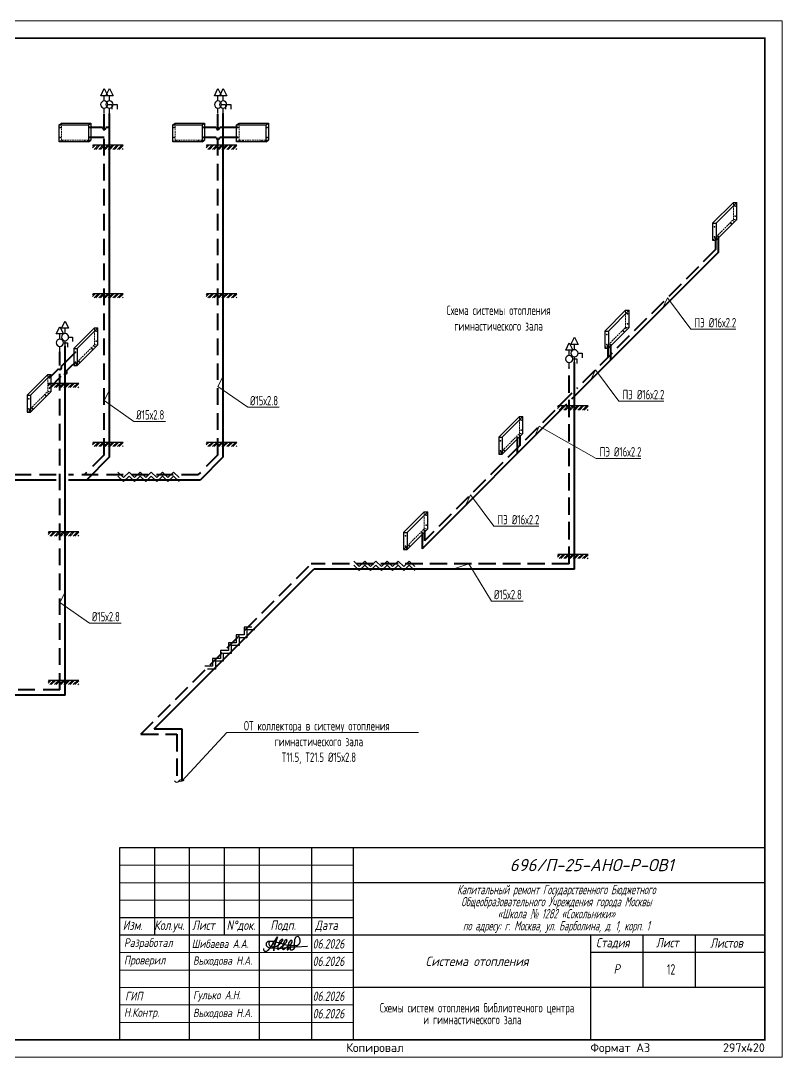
# Model space of a CAD drawing. Header units: millimetres. Extents: x -3929 to 624051, y 52832 to 514950.
# Drawn here: x 58364 to 80196, y 188430 to 218130 of the extents above; entities that cross this region are included whole.
import ezdxf
from ezdxf import colors
from ezdxf.entities.mleader import LeaderData, LeaderLine
from ezdxf.enums import TextEntityAlignment as Align
from ezdxf.math import Vec2, Vec3

# ---------------------------------------------------------------- set-up
doc = ezdxf.new("R2010")
doc.units = ezdxf.units.MM
doc.linetypes.add('GOST2.303 4', pattern=[7, 5, -2, 0])
doc.linetypes.add('Hidden', pattern=[7.14375, 4.7625, -2.38125])
for name, color, linetype in [('9_Форматы', 7, 'Continuous'), ('выноски2', 1, 'Continuous'), ('стояки', 7, 'Continuous')]:
    doc.layers.add(name, color=color, linetype=linetype)
doc.layers.add('9_Форматы надписи', color=7, linetype='Continuous', plot=False)
for name, color, linetype, lineweight in [('Shtamp', 7, 'Continuous', 35), ('АР-ШТАМП', 7, 'Continuous', 15), ('Арматура', 4, 'Continuous', 30), ('ОВ', 6, 'Continuous', 40), ('ОВ-ИЗОЛЯЦИЯ', 7, 'Continuous', 25), ('ОВ-рамка', 7, 'Continuous', 30), ('ОВ-ТЕКСТ', 7, 'Continuous', 25), ('СПДС_Штриховка', 252, 'Continuous', 9), ('ТЕКСТ', 252, 'Continuous', 13)]:
    doc.layers.add(name, color=color, linetype=linetype, lineweight=lineweight)
for name, color, linetype, true_color in [('Подпись', 7, 'Continuous', 0x082cf7), ('т11.3', 7, 'Continuous', 0xb82e00), ('т11.5', 7, 'Continuous', 0x750000), ('т21.3', 7, 'Continuous', 0x005c45), ('т21.5', 7, 'Continuous', 0x000061)]:
    doc.layers.add(name, color=color, linetype=linetype, true_color=true_color)
doc.styles.add('ГОСТ', font='isocpeur.ttf', dxfattribs={"width": 0.8, "height": 250})
doc.styles.add('М2', font='isocpeui.ttf', dxfattribs={"width": 0.8})
doc.styles.add('РАЗМЕРНЫЙ', font='simplex.shx', dxfattribs={"width": 0.6, "oblique": 15})
doc.styles.add('СТИЛЬ', font='simplex.shx', dxfattribs={"width": 0.65})

# ---------------------------------------------------------------- blocks, each defined once
blk = doc.blocks.new('бок панель')
at = {"color": 32, "lineweight": 30, "ltscale": 0.1, "true_color": 0xcd6928}
for p, q in [((29006, 6630), (28412, 6036)), ((29006, 6630), (29106, 6630)), ((28412, 6036), (28412, 5548)), ((28412, 6036), (28512, 6036)), ((28412, 5548), (28512, 5548))]:
    blk.add_line(p, q, dxfattribs=at)
at = {"color": 32, "linetype": 'GOST2.303 4', "lineweight": 18, "ltscale": 10, "true_color": 0xcd6928}
for p, q in [((29006, 6142), (29006, 6630)), ((28412, 5548), (29006, 6142)), ((29006, 6142), (29106, 6142))]:
    blk.add_line(p, q, dxfattribs=at)
at = {"color": 32, "lineweight": 30, "ltscale": 0.1, "true_color": 0xcd6928}
blk.add_lwpolyline([(29106, 6630), (28512, 6036), (28512, 5548), (29106, 6142)], close=True, dxfattribs=at)
for p in [(29056, 6530), (29056, 6242), (28943, 6029), (28462, 5936), (28462, 5648), (28568, 5655), (28497, 5584)]:
    blk.add_point(p, dxfattribs=at)
at = {"color": 32, "linetype": 'GOST2.303 4', "lineweight": 18, "ltscale": 10, "true_color": 0xcd6928}
blk.add_point((29014, 6100), dxfattribs=at)
blk = doc.blocks.new('В.к.')
at = {"layer": 'Арматура', "color": 7, "lineweight": 30}
for p, q in [((0, 424), (-61, 302)), ((60, 302), (0, 424)), ((-61, 302), (60, 302)), ((0, 211), (0, 302)), ((-62, 152), (-129, 152)), ((-129, 152), (-129, 76)), ((0, 0), (0, 91))]:
    blk.add_line(p, q, dxfattribs=at)
blk.add_circle((0, 152), 60.9, dxfattribs=at)
blk = doc.blocks.new('gh павнель')
at = {"color": 32, "lineweight": 30, "ltscale": 0.1, "true_color": 0xcd6928}
for p, q in [((29457, 6419), (30297, 6419)), ((30297, 6419), (30297, 5931))]:
    blk.add_line(p, q, dxfattribs=at)
at = {"color": 32, "linetype": 'GOST2.303 4', "lineweight": 18, "ltscale": 10, "true_color": 0xcd6928}
for p, q in [((29457, 5931), (29457, 6419)), ((30297, 5931), (29457, 5931))]:
    blk.add_line(p, q, dxfattribs=at)
at = {"color": 32, "lineweight": 30, "ltscale": 0.1, "true_color": 0xcd6928}
for points in [[(29386, 6364), (29457, 6419)], [(30226, 6364), (30297, 6419)], [(30226, 5877), (30297, 5931)]]:
    blk.add_lwpolyline(points, dxfattribs=at)
blk.add_lwpolyline([(29386, 6364), (30226, 6364), (30226, 5877), (29386, 5877)], close=True, dxfattribs=at)
at = {"color": 32, "linetype": 'GOST2.303 4', "lineweight": 18, "ltscale": 10, "true_color": 0xcd6928}
blk.add_lwpolyline([(29386, 5877), (29457, 5931)], dxfattribs=at)
at = {"color": 32, "lineweight": 30, "ltscale": 0.1, "true_color": 0xcd6928}
for p in [(29422, 6292), (30262, 6292), (29422, 6004), (30262, 6004), (29472, 5904), (29572, 5904), (30112, 5904), (30212, 5904)]:
    blk.add_point(p, dxfattribs=at)
blk = doc.blocks.new('*U3005')
at = {"layer": '9_Форматы', "color": 7, "linetype": 'Continuous', "lineweight": 9, "ltscale": 100}
blk.add_lwpolyline([(5, -5), (5, 292), (-415, 292), (-415, -5)], close=True, dxfattribs=at)
at = {"layer": '9_Форматы', "color": 7, "linetype": 'Continuous', "lineweight": 9, "ltscale": 100, "const_width": 0.5}
blk.add_lwpolyline([(0, 0), (0, 287), (-395, 287), (-395, 0)], close=True, dxfattribs=at)
at = {"layer": '9_Форматы', "color": 7, "style": 'ГОСТ'}
for s, p in [('Копировал', (-120, -1)), ('Формат А3', (-50, -1))]:
    blk.add_text(s, height=2.5, dxfattribs=at).set_placement(p, align=Align.TOP_LEFT)
at = {"layer": '9_Форматы надписи', "color": 7, "style": 'ГОСТ'}
blk.add_text('297х420', height=2.5, dxfattribs=at).set_placement((0, -3.5), align=Align.RIGHT)
blk = doc.blocks.new('Штамп 22-РД-Б1-Р1-ОВ.1')
at = {"layer": 'АР-ШТАМП', "lineweight": 30, "transparency": 33554687}
blk.add_lwpolyline([(-18500, 0), (0, 0), (0, 5500), (-18500, 5500)], close=True, dxfattribs=at)
for points in [[(-17500, 5500), (-17500, 3000)], [(-16500, 5500), (-16500, 0)], [(-15500, 5500), (-15500, 3000)], [(-14500, 5500), (-14500, 0)], [(-13000, 5500), (-13000, 0)], [(-11800, 5500), (-11800, 0)], [(0, 4500), (-11800, 4500), (-11800, 4500)], [(-11800, 3500), (-18500, 3500)], [(-11800, 3000), (-18500, 3000)], [(0, 3000), (-11800, 3000), (-11800, 3000)], [(-5000, 3000), (-5000, 0)], [(-3500, 3000), (-3500, 1500)], [(-2000, 3000), (-2000, 1500)], [(0, 2500), (-5000, 2500)], [(0, 1500), (-11800, 1500), (-11800, 1500)]]:
    blk.add_lwpolyline(points, dxfattribs=at)
at = {"layer": 'АР-ШТАМП', "lineweight": 15, "transparency": 33554687}
for points in [[(-11800, 5000), (-18500, 5000)], [(-11800, 4500), (-18500, 4500)], [(-11800, 4000), (-18500, 4000)], [(-11800, 2500), (-18500, 2500)], [(-11800, 2000), (-18500, 2000)], [(-11800, 1500), (-18500, 1500)], [(-11800, 1000), (-18500, 1000)], [(-11800, 500), (-18500, 500)]]:
    blk.add_lwpolyline(points, dxfattribs=at)
at = {"layer": 'Подпись', "linetype": 'Continuous'}
blk.add_lwpolyline([(-14376, 2617), (-14374, 2584), (-14364, 2561), (-14345, 2542), (-14323, 2536), (-14290, 2542), (-14259, 2558), (-14218, 2591), (-14159, 2653), (-13975, 2948), (-14064, 2666), (-14079, 2550), (-14056, 2734), (-14097, 2794), (-14145, 2818), (-14193, 2822), (-14216, 2789), (-14218, 2743), (-14204, 2703), (-14168, 2687), (-14124, 2669), (-14055, 2667), (-14002, 2687), (-13951, 2714), (-13904, 2752), (-13865, 2785), (-13836, 2826), (-13816, 2848), (-13821, 2882), (-13851, 2878), (-13903, 2822), (-13932, 2759), (-13961, 2677), (-13973, 2612), (-13963, 2592), (-13936, 2606), (-13779, 2735), (-13708, 2794), (-13690, 2861), (-13710, 2878), (-13748, 2852), (-13814, 2727), (-13829, 2595), (-13802, 2591), (-13579, 2753), (-13546, 2800), (-13547, 2836), (-13570, 2852), (-13602, 2845), (-13648, 2785), (-13676, 2683), (-13694, 2578), (-13672, 2574), (-13650, 2610), (-13616, 2663), (-13575, 2705), (-13535, 2707), (-13509, 2709), (-13491, 2684), (-13495, 2623), (-13521, 2590), (-13555, 2566), (-13593, 2565), (-13600, 2579), (-13601, 2638), (-13584, 2696), (-13575, 2705), (-13509, 2709), (-13491, 2684), (-13479, 2701), (-13472, 2884), (-13436, 2950), (-13389, 2971), (-13345, 2931), (-13328, 2868), (-13326, 2790), (-13355, 2730), (-13410, 2696), (-13618, 2691), (-13719, 2710), (-13806, 2741), (-13867, 2763), (-13911, 2779), (-13977, 2793), (-14075, 2813), (-14248, 2815), (-14298, 2772), (-14295, 2705), (-14255, 2662), (-14202, 2639), (-13997, 2626), (-13852, 2624), (-13699, 2642), (-13442, 2665), (-13114, 2682)], dxfattribs=at)
at = {"layer": 'Shtamp', "color": 7, "ltscale": 33.333333, "style": 'М2'}
blk.add_text('696/П-25-АНО-Р-ОВ1', height=350, dxfattribs=at).set_placement((-7314, 4832))
at = {"layer": 'Shtamp', "ltscale": 33.333333, "style": 'М2', "width": 0.8}
for s, p in [('Изм.', (-18406, 3149)), ('Кол.уч.', (-17506, 3149)), ('Лист ', (-16417, 3149)), ('N°док.', (-15430, 3149)), ('Подп.', (-14174, 3149)), ('Дата', (-12892, 3149)), ('Cтадия', (-4844, 2649)), ('Лист ', (-3117, 2649)), ('Листов', (-1567, 2639)), ('Р', (-4334, 1896))]:
    blk.add_text(s, height=270, dxfattribs=at).set_placement(p)
at = {"layer": 'Shtamp', "color": 7, "ltscale": 33.333333, "style": 'М2', "width": 0.75}
for p in [(-12960, 2615), (-12960, 2115), (-12960, 1115), (-12960, 615)]:
    blk.add_text('06.2026', height=270, dxfattribs=at).set_placement(p)
at = {"layer": 'Shtamp', "ltscale": 33.333333, "char_height": 270, "attachment_point": 5, "line_spacing_factor": 0.768}
for s, insert, width, style in [('\\pxl1.18333,r1.7625,qc;Капитальный ремонт Государственного Бюджетного \\PОбщеобразовательного Учреждения города Москвы \\P«Школа {\\fTimes New Roman|b0|i0|c204|p18;№} 1282 «Сокольники» \\Pпо адресу: г. Москва, ул. Барболина, д. 1, корп. 1', (-5900, 3750), 11799.97, 'РАЗМЕРНЫЙ'), ('\\pxi1,sm0.75;{\\W0.9;\\C7;Система отопления}', (-8384, 2250), 6643.18, 'М2')]:
    blk.add_mtext(s, dxfattribs=dict(at, insert=insert, width=width, style=style))
at = {"layer": 'Shtamp', "color": 18, "ltscale": 100, "true_color": 0x000000, "width": 2000, "attachment_point": 4, "style": 'М2'}
for s, insert, char_height in [('\\pxi0.002,t0;{\\W0.8;\\C256; Разработал}', (-18500, 2750), 250), ('{\\W0.8;\\C256;Шибаева А.А.}', (-16429, 2752), 240), ('\\pxi0.002,t0;{\\W0.8;\\C256; Проверил}', (-18500, 2250), 250), ('\\pxi0.002,t0;{\\W0.8;\\C256;ГИП}', (-18339, 1250), 250), ('\\pxi0.002,t0;{\\W0.8;\\C256; Н.Контр.}', (-18500, 750), 250)]:
    blk.add_mtext(s, dxfattribs=dict(at, insert=insert, char_height=char_height))
at = {"layer": 'Shtamp', "color": 1, "ltscale": 100, "true_color": 0xff0000, "char_height": 240, "width": 2000, "attachment_point": 4, "style": 'М2'}
for s, insert in [('{\\C256;Выходова Н.А.}', (-16393, 2250)), ('{\\C256;Гулько А.Н.}', (-16393, 1250)), ('{\\C256;Выходова Н.А.}', (-16393, 750))]:
    blk.add_mtext(s, dxfattribs=dict(at, insert=insert))

msp = doc.modelspace()

# ---------------------------------------------------------------- hatches: boundary and pattern name
at = {"layer": 'СПДС_Штриховка', "lineweight": 25}
h = msp.add_hatch(dxfattribs=at)
h.set_pattern_fill('ANSI32', color=253, scale=10)
h.set_pattern_definition([(45, (452145.12, 536477.39), (-67.351921, 67.351921), []), (45, (452190.02, 536477.39), (-67.351921, 67.351921), [])])
h.paths.add_polyline_path([(61299.009, 214571.405), (60424.356, 214571.405), (60424.356, 214443.735), (61299.009, 214443.735)])
h = msp.add_hatch(dxfattribs=at)
h.set_pattern_fill('ANSI32', color=253, scale=10)
h.set_pattern_definition([(45, (455405.68, 536477.39), (-67.351921, 67.351921), []), (45, (455450.58, 536477.39), (-67.351921, 67.351921), [])])
h.paths.add_polyline_path([(64559.572, 214571.405), (63684.919, 214571.405), (63684.919, 214443.735), (64559.572, 214443.735)])
h = msp.add_hatch(dxfattribs=at)
h.set_pattern_fill('ANSI32', color=253, scale=10)
h.set_pattern_definition([(45, (452145.12, 532220.65), (-67.351921, 67.351921), []), (45, (452190.02, 532220.65), (-67.351921, 67.351921), [])])
h.paths.add_polyline_path([(61299.009, 210314.668), (60424.356, 210314.668), (60424.356, 210186.998), (61299.009, 210186.998)])
h = msp.add_hatch(dxfattribs=at)
h.set_pattern_fill('ANSI32', color=253, scale=10)
h.set_pattern_definition([(45, (455405.68, 532220.65), (-67.351921, 67.351921), []), (45, (455450.58, 532220.65), (-67.351921, 67.351921), [])])
h.paths.add_polyline_path([(64559.572, 210314.668), (63684.919, 210314.668), (63684.919, 210186.998), (64559.572, 210186.998)])
h = msp.add_hatch(dxfattribs=at)
h.set_pattern_fill('ANSI32', color=253, scale=10)
h.set_pattern_definition([(45, (450871.8, 529655.23), (-67.351921, 67.351921), []), (45, (450916.7, 529655.23), (-67.351921, 67.351921), [])])
h.paths.add_polyline_path([(60025.691, 207749.246), (59151.038, 207749.246), (59151.038, 207621.577), (60025.691, 207621.577)])
h = msp.add_hatch(dxfattribs=at)
h.set_pattern_fill('ANSI32', color=253, scale=10)
h.set_pattern_definition([(45, (465474.45, 529007.88), (-67.351921, 67.351921), []), (45, (465519.35, 529007.88), (-67.351921, 67.351921), [])])
h.paths.add_polyline_path([(74628.338, 207101.899), (73753.684, 207101.899), (73753.684, 206974.23), (74628.338, 206974.23)])
h = msp.add_hatch(dxfattribs=at)
h.set_pattern_fill('ANSI32', color=253, scale=10)
h.set_pattern_definition([(45, (452145.12, 527963.91), (-67.351921, 67.351921), []), (45, (452190.02, 527963.91), (-67.351921, 67.351921), [])])
h.paths.add_polyline_path([(61299.009, 206057.93), (60424.356, 206057.93), (60424.356, 205930.261), (61299.009, 205930.261)])
h = msp.add_hatch(dxfattribs=at)
h.set_pattern_fill('ANSI32', color=253, scale=10)
h.set_pattern_definition([(45, (455405.68, 527963.91), (-67.351921, 67.351921), []), (45, (455450.58, 527963.91), (-67.351921, 67.351921), [])])
h.paths.add_polyline_path([(64559.572, 206057.93), (63684.919, 206057.93), (63684.919, 205930.261), (64559.572, 205930.261)])
h = msp.add_hatch(dxfattribs=at)
h.set_pattern_fill('ANSI32', color=253, scale=10)
h.set_pattern_definition([(45, (450871.8, 525398.49), (-67.351921, 67.351921), []), (45, (450916.7, 525398.49), (-67.351921, 67.351921), [])])
h.paths.add_polyline_path([(60025.691, 203492.509), (59151.038, 203492.509), (59151.038, 203364.839), (60025.691, 203364.839)])
h = msp.add_hatch(dxfattribs=at)
h.set_pattern_fill('ANSI32', color=253, scale=10)
h.set_pattern_definition([(45, (465474.45, 524751.14), (-67.351921, 67.351921), []), (45, (465519.35, 524751.14), (-67.351921, 67.351921), [])])
h.paths.add_polyline_path([(74628.338, 202845.162), (73753.684, 202845.162), (73753.684, 202717.492), (74628.338, 202717.492)])
h = msp.add_hatch(dxfattribs=at)
h.set_pattern_fill('ANSI32', color=253, scale=10)
h.set_pattern_definition([(45, (450871.8, 521141.75), (-67.351921, 67.351921), []), (45, (450916.7, 521141.75), (-67.351921, 67.351921), [])])
h.paths.add_polyline_path([(60025.691, 199235.772), (59151.038, 199235.772), (59151.038, 199108.102), (60025.691, 199108.102)])

# ---------------------------------------------------------------- linework, layer by layer
at = {"color": 253, "lineweight": 25, "ltscale": 0.1}
for p, q in [((60430.699, 214571.405), (61299.009, 214571.405)), ((63691.262, 214571.405), (64559.572, 214571.405)), ((60430.699, 210314.668), (61299.009, 210314.668)), ((63691.262, 210314.668), (64559.572, 210314.668)), ((59157.381, 207749.246), (60025.691, 207749.246)), ((73760.028, 207101.899), (74628.338, 207101.899)), ((60430.699, 206057.93), (61299.009, 206057.93)), ((63691.262, 206057.93), (64559.572, 206057.93)), ((59157.381, 203492.509), (60025.691, 203492.509)), ((73760.028, 202845.162), (74628.338, 202845.162)), ((59157.381, 199235.772), (60025.691, 199235.772))]:
    msp.add_line(p, q, dxfattribs=at)
at = {"layer": 'ОВ-ИЗОЛЯЦИЯ', "color": 7, "linetype": 'ByBlock'}
for points in [[(62902.707, 204925.835), (62743.608, 205084.934), (62584.509, 204925.835), (62425.41, 205084.934), (62266.311, 204925.835), (62107.212, 205084.934), (61948.113, 204925.835), (61789.014, 205084.934), (61629.915, 204925.835), (61470.816, 205084.934), (61311.717, 204925.835), (61152.618, 205084.934)], [(62902.856, 205040.775), (62743.757, 205199.874), (62584.658, 205040.775), (62425.559, 205199.874), (62266.46, 205040.775), (62107.361, 205199.874), (61948.262, 205040.775), (61789.163, 205199.874), (61630.064, 205040.775), (61470.965, 205199.874), (61311.866, 205040.775), (61152.767, 205199.874)], [(69662.017, 202489.823), (69502.918, 202648.922), (69343.819, 202489.823), (69184.72, 202648.922), (69025.621, 202489.823), (68866.522, 202648.922), (68707.423, 202489.823), (68548.324, 202648.922), (68389.225, 202489.823), (68230.126, 202648.922), (68071.027, 202489.823), (67911.928, 202648.922)], [(69661.868, 202374.882), (69502.769, 202533.981), (69343.67, 202374.882), (69184.571, 202533.981), (69025.472, 202374.882), (68866.373, 202533.981), (68707.274, 202374.882), (68548.175, 202533.981), (68389.076, 202374.882), (68229.977, 202533.981), (68070.878, 202374.882), (67911.779, 202533.981)], [(64990.968, 200757.583), (64765.968, 200757.583), (64765.968, 200532.583), (64540.968, 200532.583), (64540.968, 200307.583), (64315.968, 200307.583), (64315.968, 200082.583), (64090.968, 200082.583), (64090.968, 199857.583), (63865.968, 199857.583), (63865.968, 199632.583), (63640.968, 199632.583)], [(65072.139, 200676.202), (64847.139, 200676.202), (64847.139, 200451.202), (64622.139, 200451.202), (64622.139, 200226.202), (64397.139, 200226.202), (64397.139, 200001.202), (64172.139, 200001.202), (64172.139, 199776.202), (63947.139, 199776.202), (63947.139, 199551.202), (63722.139, 199551.202)]]:
    msp.add_lwpolyline(points, dxfattribs=at)
at = {"layer": 'стояки', "color": 7, "lineweight": 30}
for centre, start, end in [((62837.954, 196400.334), 216.5656753, 323.4343247), ((62976.554, 196297.529), 36.5656753, 143.4343247)]:
    msp.add_arc(centre, 86.282, start, end, dxfattribs=at)
at = {"layer": 'т11.3', "lineweight": 40}
for p, q in [((60908.722, 205632.141), (60908.722, 215472.335)), ((64169.285, 205632.141), (64169.285, 215472.335)), ((60708.722, 215070.51), (60338.722, 215070.51)), ((60908.722, 215070.51), (60808.722, 215070.51)), ((63969.285, 215070.51), (63599.285, 215070.51)), ((64169.285, 215070.51), (64069.285, 215070.51)), ((64589.285, 215070.51), (64169.285, 215070.51)), ((59635.403, 198809.982), (59635.403, 208808.943)), ((59520.759, 208226.73), (59932.388, 208638.359)), ((59188.419, 207894.39), (59450.048, 208156.019)), ((59450.048, 208156.019), (59450.048, 208156.019)), ((60908.722, 205632.141), (60246.906, 204970.325)), ((64169.285, 205632.141), (63507.469, 204970.325)), ((59377.649, 204970.325), (58184.013, 204970.325)), ((63507.469, 204970.325), (59736.683, 204970.325)), ((59635.403, 198809.982), (53920.382, 198805.992))]:
    msp.add_line(p, q, dxfattribs=at)
for centre, start, end in [((60758.722, 215070.51), 180, 0), ((64019.285, 215070.51), 180, 0), ((59485.403, 208191.374), 225, 45)]:
    msp.add_arc(centre, 50, start, end, dxfattribs=at)
at = {"layer": 'т11.5', "lineweight": 40}
for p, q in [((78356.326, 211944.739), (78356.326, 211488.192)), ((78356.326, 211488.192), (74155.372, 207287.237)), ((75268.575, 208856.988), (75268.575, 208400.441)), ((74238.05, 202419.373), (74238.05, 208344.853)), ((74012.455, 207144.321), (69871.459, 203003.324)), ((72599.942, 206188.354), (72599.942, 205731.807)), ((69871.459, 203459.871), (69871.459, 203003.324)), ((62193.057, 197840.72), (66765.321, 202419.373)), ((74238.05, 202419.373), (66765.321, 202419.373)), ((62193.057, 197840.72), (62987.659, 197840.72)), ((62987.659, 197840.72), (62987.659, 196340.72))]:
    msp.add_line(p, q, dxfattribs=at)
at = {"layer": 'т21.3', "linetype": 'Hidden', "lineweight": 40, "ltscale": 100}
for p, q in [((60758.722, 205694.273), (60758.722, 215472.335)), ((64019.285, 205694.273), (64019.285, 215472.335)), ((60758.722, 214782.87), (60338.722, 214782.87)), ((63969.285, 214782.87), (63599.285, 214782.87)), ((64169.285, 214782.87), (64069.285, 214782.87)), ((64589.285, 214782.87), (64169.285, 214782.87)), ((59485.403, 198959.988), (59485.403, 208646.16)), ((59670.759, 208089.089), (59785.403, 208203.734)), ((59785.403, 208203.734), (59932.388, 208350.719)), ((59188.419, 207606.749), (59600.048, 208018.379)), ((60758.722, 205694.273), (60184.774, 205120.325)), ((64019.285, 205694.273), (63445.337, 205120.325)), ((59377.649, 205120.325), (58121.671, 205120.325)), ((63445.337, 205120.325), (59733.163, 205120.325)), ((59485.403, 198959.988), (53914.793, 198959.988))]:
    msp.add_line(p, q, dxfattribs=at)
at = {"layer": 'т21.3', "lineweight": 40, "ltscale": 50}
for centre, start, end in [((64019.285, 214782.87), 180, 0), ((59635.403, 208053.734), 225, 45)]:
    msp.add_arc(centre, 50, start, end, dxfattribs=at)
at = {"layer": 'т21.5', "linetype": 'GOST2.303 4', "lineweight": 40, "ltscale": 100}
for p, q in [((78285.615, 211874.028), (78285.615, 211574.028)), ((78285.615, 211574.028), (74301.292, 207589.704)), ((75197.864, 208786.277), (75197.864, 208486.277)), ((74088.05, 202569.373), (74088.05, 208182.071)), ((74166.593, 207455.006), (69942.169, 203230.582)), ((72670.652, 206259.065), (72670.652, 205959.065)), ((69942.169, 203530.582), (69942.169, 203230.582)), ((61811.606, 197690.72), (66690.258, 202569.373)), ((74088.05, 202569.373), (66690.258, 202569.373)), ((61811.606, 197690.72), (62837.659, 197690.72)), ((62837.659, 197690.72), (62837.659, 196340.72))]:
    msp.add_line(p, q, dxfattribs=at)

# ---------------------------------------------------------------- block references
at = {"lineweight": 13}
for name, p in [('gh павнель', (30077.048, 208778.899)), ('gh павнель', (33337.611, 208778.899)), ('gh павнель', (35167.611, 208778.899)), ('бок панель', (49788.169, 206290.215)), ('бок панель', (46700.418, 203202.464)), ('бок панель', (31470.298, 202702.261)), ('бок панель', (30132.358, 201364.322)), ('бок панель', (43657.018, 200159.064)), ('бок панель', (40928.535, 197430.581))]:
    msp.add_blockref(name, p, dxfattribs=at)
at = {"transparency": 33554687}
msp.add_blockref('Штамп 22-РД-Б1-Р1-ОВ.1', (79696.148, 188930.306, 576.986), dxfattribs=at)
at = {"layer": 'ОВ', "xscale": -1.687500000000001, "yscale": 1.6875, "zscale": 1.6875}
for p in [(60758.722, 215472.335), (60908.722, 215472.335), (64019.285, 215472.335), (64169.285, 215472.335), (59635.403, 208808.943), (59485.403, 208646.16), (74088.05, 208182.071), (74238.05, 208344.853)]:
    msp.add_blockref('В.к.', p, dxfattribs=at)
at = {"layer": 'ОВ-рамка', "ltscale": 100, "transparency": 33554687, "xscale": 100, "yscale": 100, "zscale": 100}
msp.add_blockref('*U3005', (79696.148, 188930.306, 576.986), dxfattribs=at)

# ---------------------------------------------------------------- texts
at = {"layer": 'выноски2', "color": 7, "insert": (74087.117, 209969.064), "char_height": 270, "width": 4047.56645, "attachment_point": 3, "style": 'СТИЛЬ'}
msp.add_mtext('\\pxqc;Схема системы отопления гимнастического зала', dxfattribs=at)
at = {"layer": 'ТЕКСТ', "transparency": 33554687, "attachment_point": 5, "style": 'СТИЛЬ'}
for s, insert, char_height, width in [('\\pxi1,sm0.75;{\\C7;12}', (76859.136, 190949.032, 576.986), 300, 6768.52482), ('\\pxi1,sm0.75;{\\C7;Схемы систем отопления библиотечного центра и гимнастического зала}', (71311.899, 189680.304, 576.986), 270, 6535.64473)]:
    msp.add_mtext(s, dxfattribs=dict(at, insert=insert, char_height=char_height, width=width))

# ---------------------------------------------------------------- leaders
at = {"layer": 'ОВ-ТЕКСТ', "color": 7}
ml = msp.add_multileader_mtext('Standard', dxfattribs=at)
ml.set_content('\\A1;ПЭ %%C16х2.2', color=7, style='СТИЛЬ')
ml.set_leader_properties(color=7, lineweight=18)
ml.build(insert=Vec2(0, 0))
ml.multileader.update_dxf_attribs({"text_left_attachment_type": 6, "text_right_attachment_type": 6, "dogleg_length": 0.36, "arrow_head_size": 0.126})
ctx = ml.context
ctx.base_point, ctx.char_height, ctx.arrow_head_size, ctx.landing_gap_size, ctx.plane_origin = Vec3(77575.909, 209289.833), 270, 0.126, 0.063, Vec3(79367.497, 210606.058)
ctx.left_attachment, ctx.right_attachment, ctx.text_align_type = 6, 6, 1
notes = []
notes.append((ctx, [(0, (1, 1, 0), (77575.657, 209289.833), (1, 0), 0.252, [(0, [(76772.007, 209903.873), (76903.456, 210191.869)], 0, [])])]))
ctx.mtext.insert, ctx.mtext.width, ctx.mtext.alignment, ctx.mtext.flow_direction = Vec3(78277.972, 209613.833), 1912.62067, 2, 5
ml = msp.add_multileader_mtext('Standard', dxfattribs=at)
ml.set_content('\\A1;%%C15х2.8', color=7, style='СТИЛЬ')
ml.set_leader_properties(color=7, lineweight=18)
ml.build(insert=Vec2(0, 0))
ml.multileader.update_dxf_attribs({"text_left_attachment_type": 6, "text_right_attachment_type": 6, "dogleg_length": 0.36, "arrow_head_size": 0.126})
ctx = ml.context
ctx.base_point, ctx.char_height, ctx.arrow_head_size, ctx.landing_gap_size, ctx.plane_origin = Vec3(64870.99, 207055.96), 270, 0.126, 0.063, Vec3(66806.843, 205686.693)
ctx.left_attachment, ctx.right_attachment, ctx.text_align_type = 6, 6, 1
notes.append((ctx, [(0, (1, 1, 0), (64870.738, 207055.96), (1, 0), 0.252, [(1, [(64169.285, 207947.346), (64019.285, 207653.41)], 0, [])])]))
ctx.mtext.insert, ctx.mtext.width, ctx.mtext.alignment, ctx.mtext.flow_direction = Vec3(65339.053, 207379.96), 1404.14984, 2, 5
ml = msp.add_multileader_mtext('Standard', dxfattribs=at)
ml.set_content('\\A1;ПЭ %%C16х2.2', color=7, style='СТИЛЬ')
ml.set_leader_properties(color=7, lineweight=18)
ml.build(insert=Vec2(0, 0))
ml.multileader.update_dxf_attribs({"text_left_attachment_type": 6, "text_right_attachment_type": 6, "dogleg_length": 0.36, "arrow_head_size": 0.126})
ctx = ml.context
ctx.base_point, ctx.char_height, ctx.arrow_head_size, ctx.landing_gap_size, ctx.plane_origin = Vec3(75515.538, 207229.462), 270, 0.126, 0.063, Vec3(77307.126, 208545.687)
ctx.left_attachment, ctx.right_attachment, ctx.text_align_type = 6, 6, 1
notes.append((ctx, [(0, (1, 1, 0), (75515.286, 207229.462), (1, 0), 0.252, [(0, [(74711.636, 207843.502), (74843.085, 208131.498)], 0, [])])]))
ctx.mtext.insert, ctx.mtext.width, ctx.mtext.alignment, ctx.mtext.flow_direction = Vec3(76217.601, 207553.462), 1912.62067, 2, 5
ml = msp.add_multileader_mtext('Standard', dxfattribs=at)
ml.set_content('\\A1;%%C15х2.8', color=7, style='СТИЛЬ')
ml.set_leader_properties(color=7, lineweight=18)
ml.build(insert=Vec2(0, 0))
ml.multileader.update_dxf_attribs({"text_left_attachment_type": 6, "text_right_attachment_type": 6, "dogleg_length": 0.36, "arrow_head_size": 0.126})
ctx = ml.context
ctx.base_point, ctx.char_height, ctx.arrow_head_size, ctx.landing_gap_size, ctx.plane_origin = Vec3(61610.427, 206649.637), 270, 0.126, 0.063, Vec3(63546.28, 205280.369)
ctx.left_attachment, ctx.right_attachment, ctx.text_align_type = 6, 6, 1
notes.append((ctx, [(0, (1, 1, 0), (61610.175, 206649.637), (1, 0), 0.252, [(1, [(60908.722, 207541.023), (60758.722, 207247.087)], 0, [])])]))
ctx.mtext.insert, ctx.mtext.width, ctx.mtext.alignment, ctx.mtext.flow_direction = Vec3(62078.49, 206973.637), 1404.14984, 2, 5
ml = msp.add_multileader_mtext('Standard', dxfattribs=at)
ml.set_content('\\A1;ПЭ %%C16х2.2', color=7, style='СТИЛЬ')
ml.set_leader_properties(color=7, lineweight=18)
ml.build(insert=Vec2(0, 0))
ml.multileader.update_dxf_attribs({"text_left_attachment_type": 6, "text_right_attachment_type": 6, "dogleg_length": 0.36, "arrow_head_size": 0.126})
ctx = ml.context
ctx.base_point, ctx.char_height, ctx.arrow_head_size, ctx.landing_gap_size, ctx.plane_origin = Vec3(74858.245, 205588.858), 270, 0.126, 0.063, Vec3(75693.522, 206932.083)
ctx.left_attachment, ctx.right_attachment, ctx.text_align_type = 6, 6, 1
notes.append((ctx, [(0, (1, 1, 0), (74857.993, 205588.858), (1, 0), 0.252, [(0, [(73098.033, 206229.898), (73229.481, 206517.894)], 0, [])])]))
ctx.mtext.insert, ctx.mtext.width, ctx.mtext.alignment, ctx.mtext.flow_direction = Vec3(75560.308, 205912.858), 1912.62067, 2, 5
ml = msp.add_multileader_mtext('Standard', dxfattribs=at)
ml.set_content('\\A1;ПЭ %%C16х2.2', color=7, style='СТИЛЬ')
ml.set_leader_properties(color=7, lineweight=18)
ml.build(insert=Vec2(0, 0))
ml.multileader.update_dxf_attribs({"text_left_attachment_type": 6, "text_right_attachment_type": 6, "dogleg_length": 0.36, "arrow_head_size": 0.126})
ctx = ml.context
ctx.base_point, ctx.char_height, ctx.arrow_head_size, ctx.landing_gap_size, ctx.plane_origin = Vec3(71931.725, 203645.649), 270, 0.126, 0.063, Vec3(73723.313, 204961.874)
ctx.left_attachment, ctx.right_attachment, ctx.text_align_type = 6, 6, 1
notes.append((ctx, [(0, (1, 1, 0), (71931.473, 203645.649), (1, 0), 0.252, [(0, [(71127.823, 204259.689), (71259.272, 204547.684)], 0, [])])]))
ctx.mtext.insert, ctx.mtext.width, ctx.mtext.alignment, ctx.mtext.flow_direction = Vec3(72633.788, 203969.649), 1912.62067, 2, 5
ml = msp.add_multileader_mtext('Standard', dxfattribs=at)
ml.set_content('\\A1;%%C15х2.8', color=7, style='СТИЛЬ')
ml.set_leader_properties(color=7, lineweight=18)
ml.build(insert=Vec2(0, 0))
ml.multileader.update_dxf_attribs({"text_left_attachment_type": 6, "text_right_attachment_type": 6, "dogleg_length": 0.36, "arrow_head_size": 0.126})
ctx = ml.context
ctx.base_point, ctx.char_height, ctx.arrow_head_size, ctx.landing_gap_size, ctx.plane_origin = Vec3(71861.698, 201499.853), 270, 0.126, 0.063, Vec3(73857.841, 200550.287)
ctx.left_attachment, ctx.right_attachment, ctx.text_align_type = 6, 6, 1
notes.append((ctx, [(0, (1, 1, 0), (71861.446, 201499.853), (1, 0), 0.252, [(0, [(70747.839, 202419.373), (71214.211, 202569.373)], 0, [])])]))
ctx.mtext.insert, ctx.mtext.width, ctx.mtext.alignment, ctx.mtext.flow_direction = Vec3(72329.761, 201823.853), 1404.14984, 2, 5
ml = msp.add_multileader_mtext('Standard', dxfattribs=at)
ml.set_content('\\A1;%%C15х2.8', color=7, style='СТИЛЬ')
ml.set_leader_properties(color=7, lineweight=18)
ml.build(insert=Vec2(0, 0))
ml.multileader.update_dxf_attribs({"text_left_attachment_type": 6, "text_right_attachment_type": 6, "dogleg_length": 0.36, "arrow_head_size": 0.126})
ctx = ml.context
ctx.base_point, ctx.char_height, ctx.arrow_head_size, ctx.landing_gap_size, ctx.plane_origin = Vec3(60337.108, 200867.718), 270, 0.126, 0.063, Vec3(62272.962, 199498.45)
ctx.left_attachment, ctx.right_attachment, ctx.text_align_type = 6, 6, 1
notes.append((ctx, [(0, (1, 1, 0), (60336.856, 200867.718), (1, 0), 0.252, [(1, [(59635.403, 201759.104), (59485.403, 201465.167)], 0, [])])]))
ctx.mtext.insert, ctx.mtext.width, ctx.mtext.alignment, ctx.mtext.flow_direction = Vec3(60805.171, 201191.718), 1404.14984, 2, 5
ml = msp.add_multileader_mtext('Standard', dxfattribs=at)
ml.set_content('\\A1;ОТ коллектора в систему отопления  гимнастического зала \\PТ11.5, Т21.5 %%C15х2.8  ', color=7, style='СТИЛЬ')
ml.set_leader_properties(color=7, lineweight=18)
ml.build(insert=Vec2(0, 0))
ml.multileader.update_dxf_attribs({"text_left_attachment_type": 6, "text_right_attachment_type": 6, "dogleg_length": 0.36, "arrow_head_size": 0.126})
ctx = ml.context
ctx.base_point, ctx.char_height, ctx.arrow_head_size, ctx.landing_gap_size, ctx.plane_origin = Vec3(64275.288, 197738.865), 270, 0.126, 0.063, Vec3(87913.443, 192846.025)
ctx.left_attachment, ctx.right_attachment, ctx.text_align_type = 6, 6, 1
notes.append((ctx, [(0, (1, 1, 0), (64275.036, 197738.865), (1, 0), 0.252, [(0, [(62837.954, 196314.051), (62987.659, 196340.72)], 0, [])])]))
ctx.mtext.insert, ctx.mtext.width, ctx.mtext.alignment, ctx.mtext.flow_direction = Vec3(66912.03, 198062.865), 5433.4635, 2, 5
for ctx, leaders in notes:
    for number, flags, end, landing, length, lines in leaders:
        leader = LeaderData()
        leader.index, (leader.has_last_leader_line, leader.has_dogleg_vector, leader.attachment_direction) = number, flags
        leader.last_leader_point, leader.dogleg_vector, leader.dogleg_length = Vec3(end), Vec3(landing), length
        for number, points, colour, breaks in lines:
            line = LeaderLine()
            line.index, line.vertices, line.color, line.breaks = number, Vec3.list(points), colors.encode_raw_color(colour), breaks
            leader.lines.append(line)
        ctx.leaders.append(leader)

doc.saveas('drawing.dxf')
